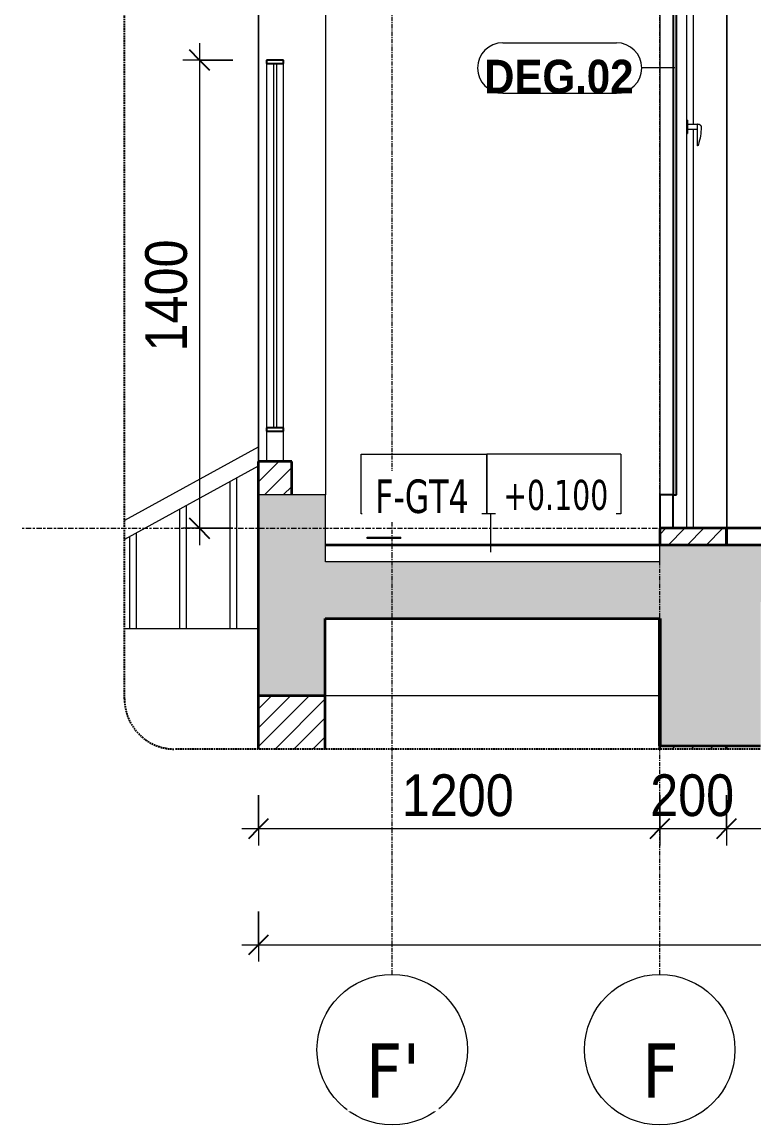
# Model space of a CAD drawing. Header units: millimetres. Extents: x 66631 to 260610, y 416 to 78637.
# Drawn here: x 81693 to 83882, y 416 to 3713 of the extents above; entities that cross this region are included whole.
import ezdxf

# ---------------------------------------------------------------- set-up
doc = ezdxf.new("R2010")
doc.units = ezdxf.units.MM
for name, pattern in [('Centre', [31.75, 6.35, -4.7625, 15.875, -4.7625]), ('Grid Line', [22.225, 12.7, -3.175, 3.175, -3.175]), ('Hidden', [7.14375, 4.7625, -2.38125])]:
    doc.linetypes.add(name, pattern=pattern)
for name, color, linetype, lineweight in [('0-4', 90, 'Continuous', 5), ('A-ANNO-DIMS', 211, 'Continuous', 9), ('A-ANNO-DIMS-50', 211, 'Continuous', 9), ('A-DETL-GENF', 92, 'Continuous', 18), ('A-DETL-GENF-4', 92, 'Hidden', 25), ('A-DETL-GENF-5', 9, 'Continuous', 18), ('A-DETL-MEDM', 33, 'Continuous', 35), ('A-DETL-THIN', 151, 'Continuous', 18), ('A-DOOR', 31, 'Continuous', 18), ('A-DOOR-5', 31, 'Continuous', 25), ('A-DOOR-FRAM', 31, 'Continuous', 25), ('A-DOOR-FRAM-1', 31, 'Continuous', 18), ('A-DOOR-GLAZ', 31, 'Continuous', 25), ('A-DOOR-IDEN', 31, 'Continuous', 9), ('A-FLOR-FNSH-1', 250, 'Continuous', 35), ('A-FLOR-HRAL', 11, 'Continuous', 18), ('A-FLOR-HRAL-1', 7, 'Continuous', 18), ('A-FLOR-HRAL-2', 11, 'Continuous', 25), ('A-FLOR-IDEN', 11, 'Continuous', 9), ('A-FLOR-LEVL-2', 51, 'Centre', 9), ('A-WALL', 113, 'Continuous', 18), ('A-WALL-2', 250, 'Continuous', 35), ('A-WALL-3', 7, 'Continuous', 18), ('A-WALL-PATT-2', 111, 'Continuous', 18), ('M-EQPM', 50, 'Continuous', 18), ('M-EQPM-2', 7, 'Continuous', 18), ('S-BEAM-2', 7, 'Continuous', 18), ('S-BEAM-3', 90, 'Continuous', 50), ('S-COLS', 52, 'Continuous', 18), ('S-GRID-1', 1, 'Grid Line', 9), ('S-GRID-IDEN', 1, 'Continuous', 9)]:
    doc.layers.add(name, color=color, linetype=linetype, lineweight=lineweight)
doc.styles.add('Arial_B_1', font='arialbd.ttf', dxfattribs={"width": 0.9, "height": 100})
doc.styles.add('Tahoma', font='tahoma.ttf', dxfattribs={"width": 0.8, "height": 100})
doc.styles.add('Tahoma_1', font='tahoma.ttf', dxfattribs={"width": 0.8, "height": 90})
doc.styles.add('Tahoma_B', font='tahomabd.ttf', dxfattribs={"height": 162.5})
doc.styles.add('UTM Avo', font='', dxfattribs={"width": 0.9, "height": 125})
doc.styles.get('UTM Avo').set_extended_font_data('UTM Avo')
doc.dimstyles.new('1_Dim_chi_tiet_2_5', dxfattribs={"dimscale": 304.8, "dimtxt": 124.912619, "dimasz": 0.19685, "dimexe": 0.164042, "dimexo": 0.0625, "dimgap": 0.016404, "dimtad": 1, "dimdec": 0, "dimrnd": 5, "dimzin": 0, "dimdsep": 46, "dimtxsty": 'UTM Avo', "dimblk1": 'OBLIQUE', "dimblk2": 'OBLIQUE', "dimsah": 1, "dimcen": 0.09, "dimdle": 0.164042, "dimazin": 0, "dimtfac": 1, "dimtdec": 4, "dimtix": 1, "dimtmove": 0, "dimatfit": 3, "dimfxl": 0.328084, "dimfxlon": 1, "dimtvp": 1, "dimtolj": 1, "dimtzin": 0, "dimarcsym": 2})
pattern_1 = [(45, (87338.21, 15875), (-28.28427, 28.28427), [])]

# ---------------------------------------------------------------- blocks, each defined once
blk = doc.blocks.new('NCV_TKTC_KET CAU_rvt-2-TKCS_CĂN HỘ LOẠI 1B - MẶT CẮT 1')
at = {"layer": 'S-BEAM-2'}
blk.add_line((-45537.4, 1700), (-44537.4, 1700), dxfattribs=at)
at = {"layer": 'S-BEAM-3'}
for p, q in [((-44536.9, 1930), (-44536.9, 1550)), ((-44536.9, 1550), (-44535.3, 1550))]:
    blk.add_line(p, q, dxfattribs=at)
blk = doc.blocks.new('THU NUOC - THU NUOC-455054-TKCS_CĂN HỘ LOẠI 1B - MẶT CẮT 1')
at = {"layer": 'M-EQPM-2'}
for p, q in [((-45412, 5573.2), (-45312, 5573.2)), ((-45412, 5570), (-45412, 5573.2)), ((-45312, 5570), (-45312, 5573.2)), ((-45312, 5570), (-45412, 5570))]:
    blk.add_line(p, q, dxfattribs=at)
blk = doc.blocks.new('NCV_TKTC_TANG 1_rvt-2-TKCS_CĂN HỘ LOẠI 1B - MẶT CẮT 1')
at = {"layer": 'A-FLOR-FNSH-1'}
for p, q in [((-36737.8, 2200), (-44336.9, 2200)), ((-44336.9, 2200), (-44336.9, 2150)), ((-44537.4, 2150), (-45536.9, 2150))]:
    blk.add_line(p, q, dxfattribs=at)
at = {"layer": 'A-WALL-3'}
blk.add_line((-44336.6, 4700), (-44336.6, 2200), dxfattribs=at)
at = {"layer": 'M-EQPM'}
blk.add_blockref('THU NUOC - THU NUOC-455054-TKCS_CĂN HỘ LOẠI 1B - MẶT CẮT 1', (0.4, -3400), dxfattribs=at)
blk = doc.blocks.new('DEG_02-DEG_03 - DEG_02-2500x2400mm-CỬA ĐI 02 CÁNH TRƯỢT-625766-TKCS_CĂN HỘ LOẠI 1B - MẶT CẮT 1')
at = {"layer": 'A-DOOR'}
for p, q in [((-44456.9, 4560), (-44456.9, 2200)), ((-44536.9, 4460), (-44536.9, 2300)), ((-44453.9, 3420), (-44456.9, 3420)), ((-44453.9, 3420), (-44453.9, 3400)), ((-44423.9, 3407), (-44453.9, 3407)), ((-44453.9, 3400), (-44453.9, 3380)), ((-44423.9, 3399.2), (-44423.9, 3408.3)), ((-44423.9, 3345.2), (-44423.9, 3399.2)), ((-44456.9, 3380), (-44453.9, 3380)), ((-44453.9, 3393), (-44423.9, 3393)), ((-44423.9, 3343.7), (-44423.9, 3345.2)), ((-44423.9, 3345.2), (-44423.9, 3343.7))]:
    blk.add_line(p, q, dxfattribs=at)
at = {"layer": 'A-DOOR', "flags": 128}
for points in [[(-44423.9, 3408.7), (-44423.9, 3408.7), (-44423.8, 3408.7), (-44423.8, 3408.7), (-44423.7, 3408.7), (-44423.6, 3408.7), (-44423.6, 3408.7), (-44423.5, 3408.7), (-44423.5, 3408.7), (-44423.4, 3408.7), (-44423.4, 3408.7), (-44423.3, 3408.7), (-44423.2, 3408.7), (-44423.2, 3408.7), (-44423.1, 3408.7), (-44423.1, 3408.7), (-44423, 3408.7), (-44423, 3408.7), (-44422.9, 3408.7), (-44422.9, 3408.7), (-44422.9, 3408.7), (-44422.8, 3408.7), (-44422.8, 3408.7), (-44422.7, 3408.7), (-44422.7, 3408.7), (-44422.7, 3408.7), (-44422.6, 3408.7), (-44422.6, 3408.7), (-44422.6, 3408.7), (-44422.6, 3408.7), (-44422.5, 3408.7), (-44422.5, 3408.7), (-44422.5, 3408.7), (-44422.5, 3408.7), (-44422.5, 3408.7), (-44422.5, 3408.7), (-44422.4, 3408.7), (-44422.4, 3408.7), (-44422.4, 3408.7), (-44422.4, 3408.7)], [(-44422.4, 3408.7), (-44422.4, 3408.7), (-44422.4, 3408.7), (-44422.4, 3408.7), (-44422.5, 3408.7), (-44422.5, 3408.7), (-44422.5, 3408.7), (-44422.5, 3408.7), (-44422.5, 3408.7), (-44422.5, 3408.7), (-44422.6, 3408.7), (-44422.6, 3408.7), (-44422.6, 3408.7), (-44422.6, 3408.7), (-44422.7, 3408.7), (-44422.7, 3408.7), (-44422.7, 3408.7), (-44422.8, 3408.7), (-44422.8, 3408.7), (-44422.8, 3408.7), (-44422.9, 3408.7), (-44422.9, 3408.7), (-44423, 3408.7), (-44423, 3408.7), (-44423.1, 3408.7), (-44423.1, 3408.7), (-44423.2, 3408.7), (-44423.2, 3408.7), (-44423.3, 3408.7), (-44423.3, 3408.7), (-44423.4, 3408.7), (-44423.4, 3408.7), (-44423.5, 3408.7), (-44423.6, 3408.7), (-44423.6, 3408.7), (-44423.7, 3408.7), (-44423.7, 3408.7), (-44423.8, 3408.7), (-44423.9, 3408.7), (-44423.9, 3408.7), (-44423.9, 3408.7)], [(-44422.4, 3408.7), (-44422.1, 3408.7), (-44421.7, 3408.6), (-44421.3, 3408.6), (-44420.9, 3408.5), (-44420.6, 3408.5), (-44420.2, 3408.4), (-44419.8, 3408.3), (-44419.5, 3408.2), (-44419.1, 3408.1), (-44418.8, 3407.9), (-44418.4, 3407.8), (-44418.1, 3407.6), (-44417.7, 3407.4), (-44417.4, 3407.2), (-44417.1, 3407), (-44416.8, 3406.8), (-44416.5, 3406.6), (-44416.2, 3406.3), (-44415.9, 3406.1), (-44415.7, 3405.8), (-44415.4, 3405.5), (-44415.2, 3405.2), (-44414.9, 3404.9), (-44414.7, 3404.6), (-44414.5, 3404.3), (-44414.3, 3404), (-44414.1, 3403.7), (-44413.9, 3403.3), (-44413.8, 3403), (-44413.6, 3402.6), (-44413.5, 3402.3), (-44413.4, 3401.9), (-44413.3, 3401.6), (-44413.2, 3401.2), (-44413.1, 3400.8), (-44413.1, 3400.4), (-44413, 3400.1), (-44413, 3399.7), (-44413, 3399.3), (-44413, 3399.2)], [(-44413, 3399.2), (-44413.1, 3392.6), (-44413.5, 3386), (-44414.2, 3379.5), (-44415.1, 3373), (-44416.3, 3366.5), (-44417.7, 3360.1), (-44419.4, 3353.7), (-44421.3, 3347.4), (-44422.1, 3345.2)], [(-44422.1, 3345.2), (-44422.1, 3345.1), (-44422.2, 3345), (-44422.2, 3345), (-44422.2, 3344.9), (-44422.3, 3344.8), (-44422.3, 3344.7), (-44422.4, 3344.6), (-44422.4, 3344.6), (-44422.5, 3344.5), (-44422.6, 3344.4), (-44422.6, 3344.3), (-44422.7, 3344.3), (-44422.8, 3344.2), (-44422.8, 3344.2), (-44422.9, 3344.1), (-44423, 3344), (-44423.1, 3344), (-44423.1, 3343.9), (-44423.2, 3343.9), (-44423.3, 3343.9), (-44423.4, 3343.8), (-44423.5, 3343.8), (-44423.6, 3343.8), (-44423.7, 3343.7), (-44423.8, 3343.7), (-44423.8, 3343.7), (-44423.9, 3343.7)]]:
    blk.add_lwpolyline(points, dxfattribs=at)
at = {"layer": 'A-DOOR-5'}
for p, q in [((-44496.9, 4560), (-44536.9, 4560)), ((-44536.9, 4560), (-44536.9, 4460)), ((-44496.9, 4460), (-44496.9, 4560)), ((-44536.9, 4460), (-44496.9, 4460)), ((-44496.9, 2300), (-44536.9, 2300)), ((-44536.9, 2300), (-44536.9, 2200)), ((-44496.9, 2200), (-44496.9, 2300)), ((-44536.9, 2200), (-44496.9, 2200))]:
    blk.add_line(p, q, dxfattribs=at)
at = {"layer": 'A-DOOR-FRAM'}
for p, q in [((-44436.9, 4600), (-44536.9, 4600)), ((-44536.9, 4600), (-44536.9, 4560)), ((-44436.9, 4560), (-44436.9, 4600)), ((-44536.9, 4560), (-44436.9, 4560))]:
    blk.add_line(p, q, dxfattribs=at)
at = {"layer": 'A-DOOR-FRAM-1'}
for p, q in [((-44436.9, 4560), (-44436.9, 3407)), ((-44436.9, 3393.1), (-44436.9, 2200))]:
    blk.add_line(p, q, dxfattribs=at)
at = {"layer": 'A-DOOR-GLAZ'}
for p, q in [((-44486.9, 4460), (-44496.9, 4460)), ((-44496.9, 4460), (-44496.9, 2300)), ((-44486.9, 2300), (-44486.9, 4460)), ((-44496.9, 2300), (-44486.9, 2300))]:
    blk.add_line(p, q, dxfattribs=at)
blk = doc.blocks.new('Railing - 20mm-1483599-TKCS_CĂN HỘ LOẠI 1B - MẶT CẮT 1')
at = {"layer": 'A-FLOR-HRAL'}
for p, q in [((-45801.9, 1900), (-45801.9, 2350.3)), ((-45821.9, 1900), (-45821.9, 2339.3))]:
    blk.add_line(p, q, dxfattribs=at)
blk = doc.blocks.new('Railing - 20mm-1483597-TKCS_CĂN HỘ LOẠI 1B - MẶT CẮT 1')
at = {"layer": 'A-FLOR-HRAL'}
for p, q in [((-45971.9, 1900), (-45971.9, 2257.2)), ((-45951.9, 1900), (-45951.9, 2268.1))]:
    blk.add_line(p, q, dxfattribs=at)
blk = doc.blocks.new('Railing - 20mm-V12-TKCS_CĂN HỘ LOẠI 1B - MẶT CẮT 1')
at = {"layer": 'A-FLOR-HRAL'}
for p, q in [((-46101.9, 1900), (-46101.9, 2186)), ((-46121.9, 1900), (-46121.9, 2175))]:
    blk.add_line(p, q, dxfattribs=at)
blk = doc.blocks.new('Railing - Railing-939770-TKCS_CĂN HỘ LOẠI 1B - MẶT CẮT 1')
for name in ['Railing - 20mm-1483599-TKCS_CĂN HỘ LOẠI 1B - MẶT CẮT 1', 'Railing - 20mm-1483597-TKCS_CĂN HỘ LOẠI 1B - MẶT CẮT 1', 'Railing - 20mm-V12-TKCS_CĂN HỘ LOẠI 1B - MẶT CẮT 1']:
    blk.add_blockref(name, (0, 0))
blk = doc.blocks.new('Top Rail Type - Top Rail_Internal_-939780-TKCS_CĂN HỘ LOẠI 1B - MẶT CẮT 1')
at = {"layer": 'A-FLOR-HRAL'}
for p, q in [((-45737.4, 2442.6), (-46137.4, 2223.6)), ((-45737.4, 2385.6), (-46137.4, 2166.6))]:
    blk.add_line(p, q, dxfattribs=at)
blk = doc.blocks.new('Railing - 10mm-V14-TKCS_CĂN HỘ LOẠI 1B - MẶT CẮT 1')
at = {"layer": 'A-FLOR-HRAL'}
for p, q in [((-45682.4, 3590), (-45692.4, 3590)), ((-45692.4, 3590), (-45692.4, 2500)), ((-45682.4, 2500), (-45682.4, 3590)), ((-45692.4, 2500), (-45682.4, 2500))]:
    blk.add_line(p, q, dxfattribs=at)
blk = doc.blocks.new('Railing - 50 x 10mm-V15-TKCS_CĂN HỘ LOẠI 1B - MẶT CẮT 1')
at = {"layer": 'A-FLOR-HRAL'}
for p, q in [((-45712.4, 3590), (-45712.4, 2500)), ((-45662.4, 2500), (-45662.4, 3590)), ((-45712.4, 2490), (-45712.4, 2400)), ((-45662.4, 2400), (-45662.4, 2490))]:
    blk.add_line(p, q, dxfattribs=at)
blk = doc.blocks.new('Railing - Railing-1601291-TKCS_CĂN HỘ LOẠI 1B - MẶT CẮT 1')
at = {"layer": 'A-FLOR-HRAL-2'}
for p, q in [((-45712.4, 3600), (-45712.4, 3590)), ((-45662.4, 3600), (-45712.4, 3600)), ((-45662.4, 3590), (-45662.4, 3600)), ((-45712.4, 3590), (-45662.4, 3590)), ((-45662.4, 2500), (-45712.4, 2500)), ((-45712.4, 2500), (-45712.4, 2490)), ((-45712.4, 2490), (-45662.4, 2490)), ((-45662.4, 2490), (-45662.4, 2500))]:
    blk.add_line(p, q, dxfattribs=at)
for name in ['Railing - 50 x 10mm-V15-TKCS_CĂN HỘ LOẠI 1B - MẶT CẮT 1', 'Railing - 10mm-V14-TKCS_CĂN HỘ LOẠI 1B - MẶT CẮT 1']:
    blk.add_blockref(name, (0, 0))
blk = doc.blocks.new('BORDER VIEW - BORDER VIEW-3685295-TKCS_CĂN HỘ LOẠI 1B - MẶT CẮT 1')
at = {"layer": 'A-DETL-GENF-4'}
for p, q in [((-46137.4, 1690), (-46137.4, 5978.7)), ((-36050.5, 1540), (-45987.4, 1540))]:
    blk.add_line(p, q, dxfattribs=at)
blk.add_arc((-45987.4, 1690), 150, 180, 270, dxfattribs=at)
blk = doc.blocks.new('Grid - M_Grid Head - Circle-353313-TKCS_CĂN HỘ LOẠI 1B - MẶT CẮT 1')
at = {"layer": 'S-GRID-IDEN'}
blk.add_circle((-39236.9, 641.4), 225, dxfattribs=at)
blk = doc.blocks.new('STN_Door Tag - STN_Door Tag-1788670-TKCS_CĂN HỘ LOẠI 1B - MẶT CẮT 1')
at = {"layer": 'A-DOOR-IDEN'}
for p, q in [((-45006.2, 3651.4), (-44666.2, 3651.4)), ((-45006.2, 3500.5), (-44666.2, 3500.5))]:
    blk.add_line(p, q, dxfattribs=at)
for centre, start, end in [((-45006.2, 3576), 90, 270), ((-44666.2, 3576), 270, 90)]:
    blk.add_arc(centre, 75.5, start, end, dxfattribs=at)
blk = doc.blocks.new('DIMBLOCK58-TKCS_CĂN HỘ LOẠI 1B - MẶT CẮT 1')
at = {"layer": 'A-ANNO-DIMS-50', "lineweight": 25}
for p, q in [((82224.1, 3600), (82194.1, 3630)), ((82224.1, 3600), (82254.1, 3570)), ((82224.1, 2200), (82194.1, 2230)), ((82224.1, 2200), (82254.1, 2170))]:
    blk.add_line(p, q, dxfattribs=at)
at = {"layer": 'A-ANNO-DIMS-50'}
for p, q in [((82224.1, 3650), (82224.1, 2150)), ((82324.1, 3600), (82174.1, 3600)), ((82224.1, 3600), (82324.1, 3600)), ((82324.1, 2200), (82174.1, 2200)), ((82224.1, 2200), (82324.1, 2200))]:
    blk.add_line(p, q, dxfattribs=at)
at = {"layer": 'A-ANNO-DIMS-50', "color": 0, "insert": (82061.7, 2728.8), "char_height": 125, "width": 410.824, "attachment_point": 1, "rotation": 90, "line_spacing_factor": 1.110334, "style": 'UTM Avo'}
blk.add_mtext('1400', dxfattribs=at)
blk = doc.blocks.new('_Oblique')
at = {"color": 0, "linetype": 'ByBlock', "lineweight": -2}
blk.add_line((-0.5, -0.5), (0.5, 0.5), dxfattribs=at)
blk = doc.blocks.new('DIMBLOCK61-TKCS_CĂN HỘ LOẠI 1B - MẶT CẮT 1')
at = {"layer": 'A-ANNO-DIMS-50'}
for p, q in [((82400.5, 1402.2), (82400.5, 1252.2)), ((82400.5, 1302.2), (82400.5, 1402.2)), ((83600.5, 1402.2), (83600.5, 1252.2)), ((83600.5, 1302.2), (83600.5, 1402.2)), ((82350.5, 1302.2), (83600.5, 1302.2))]:
    blk.add_line(p, q, dxfattribs=at)
at = {"layer": 'A-ANNO-DIMS-50', "lineweight": 25}
for p, q in [((82400.5, 1302.2), (82430.5, 1332.2)), ((83600.5, 1302.2), (83630.5, 1332.2)), ((82400.5, 1302.2), (82370.5, 1272.2)), ((83600.5, 1302.2), (83570.5, 1272.2))]:
    blk.add_line(p, q, dxfattribs=at)
at = {"layer": 'A-ANNO-DIMS-50', "color": 0, "insert": (82829.3, 1464.6), "char_height": 125, "width": 410.824, "attachment_point": 1, "line_spacing_factor": 1.110334, "style": 'UTM Avo'}
blk.add_mtext('1200', dxfattribs=at)
blk = doc.blocks.new('DIMBLOCK62-TKCS_CĂN HỘ LOẠI 1B - MẶT CẮT 1')
at = {"layer": 'A-ANNO-DIMS-50'}
for p, q in [((83600.5, 1402.2), (83600.5, 1252.2)), ((83600.5, 1302.2), (83600.5, 1402.2)), ((83800.5, 1402.2), (83800.5, 1252.2)), ((83800.5, 1302.2), (83800.5, 1402.2)), ((83600.5, 1302.2), (83800.5, 1302.2))]:
    blk.add_line(p, q, dxfattribs=at)
at = {"layer": 'A-ANNO-DIMS-50', "lineweight": 25}
for p, q in [((83600.5, 1302.2), (83630.5, 1332.2)), ((83800.5, 1302.2), (83830.5, 1332.2)), ((83600.5, 1302.2), (83570.5, 1272.2)), ((83800.5, 1302.2), (83770.5, 1272.2))]:
    blk.add_line(p, q, dxfattribs=at)
at = {"layer": 'A-ANNO-DIMS-50', "color": 0, "insert": (83572.1, 1464.6), "char_height": 125, "width": 308.118, "attachment_point": 1, "line_spacing_factor": 1.110334, "style": 'UTM Avo'}
blk.add_mtext('200', dxfattribs=at)
blk = doc.blocks.new('DIMBLOCK63-TKCS_CĂN HỘ LOẠI 1B - MẶT CẮT 1')
at = {"layer": 'A-ANNO-DIMS-50'}
for p, q in [((83800.5, 1402.2), (83800.5, 1252.2)), ((83800.5, 1302.2), (83800.5, 1402.2)), ((91399.6, 1402.2), (91399.6, 1252.2)), ((91399.6, 1302.2), (91399.6, 1402.2)), ((83800.5, 1302.2), (91399.6, 1302.2))]:
    blk.add_line(p, q, dxfattribs=at)
at = {"layer": 'A-ANNO-DIMS-50', "lineweight": 25}
for p, q in [((83800.5, 1302.2), (83830.5, 1332.2)), ((91399.6, 1302.2), (91429.6, 1332.2)), ((83800.5, 1302.2), (83770.5, 1272.2)), ((91399.6, 1302.2), (91369.6, 1272.2))]:
    blk.add_line(p, q, dxfattribs=at)
at = {"layer": 'A-ANNO-DIMS-50', "color": 0, "insert": (87428.9, 1464.6), "char_height": 125, "width": 410.824, "attachment_point": 1, "line_spacing_factor": 1.110334, "style": 'UTM Avo'}
blk.add_mtext('7600', dxfattribs=at)
blk = doc.blocks.new('DIMBLOCK65-TKCS_CĂN HỘ LOẠI 1B - MẶT CẮT 1')
at = {"layer": 'A-ANNO-DIMS-50'}
for p, q in [((82400.5, 1054.8), (82400.5, 904.8)), ((82400.5, 954.8), (82400.5, 1054.8)), ((91599.6, 1054.8), (91599.6, 904.8)), ((91599.6, 954.8), (91599.6, 1054.8)), ((82350.5, 954.8), (91649.6, 954.8))]:
    blk.add_line(p, q, dxfattribs=at)
at = {"layer": 'A-ANNO-DIMS-50', "lineweight": 25}
for p, q in [((82400.5, 954.8), (82430.5, 984.8)), ((91599.6, 954.8), (91629.6, 984.8)), ((82400.5, 954.8), (82370.5, 924.8)), ((91599.6, 954.8), (91569.6, 924.8))]:
    blk.add_line(p, q, dxfattribs=at)
at = {"layer": 'A-ANNO-DIMS-50', "color": 0, "insert": (86828.9, 1117.2), "char_height": 125, "width": 410.824, "attachment_point": 1, "line_spacing_factor": 1.110334, "style": 'UTM Avo'}
blk.add_mtext('9200', dxfattribs=at)
blk = doc.blocks.new('TAG SAN - TTG - TAG FFL-4075299-TKCS_CĂN HỘ LOẠI 1B - MẶT CẮT 1')
at = {"layer": 'A-FLOR-IDEN'}
for p, q in [((-45429.6, 2243.3), (-45429.6, 2422.1)), ((-45429.6, 2422.1), (-45053.6, 2422.1)), ((-45053.6, 2422.1), (-45053.6, 2243.3)), ((-44653.6, 2422.1), (-45053.6, 2422.1)), ((-45053.6, 2243.3), (-45053.6, 2422.1)), ((-44653.6, 2422.1), (-44653.6, 2243.3)), ((-45053.6, 2243.3), (-45429.6, 2243.3)), ((-44653.6, 2243.3), (-45053.6, 2243.3))]:
    blk.add_line(p, q, dxfattribs=at)

msp = doc.modelspace()

# ---------------------------------------------------------------- hatches: boundary and pattern name
at = {"layer": 'A-DETL-GENF-5'}
h = msp.add_hatch(dxfattribs=at)
h.set_pattern_fill('FP_5', color=256, style=0, pattern_type=2)
h.set_pattern_definition([(50, (87338.2, 15875), (364.368, -31.878), [38.1, -419.1]), (355, (87338.2, 15875), (-70.486, 382.113), [30.48, -335.28]), (100.451, (87368.57, 15872.34), (293.885, 350.233), [32.38, -356.18]), (46.184, (87338.2, 15976.6), (542.158, -84.086), [57.15, -628.65]), (96.636, (87383.4, 15969.6), (474.805, 494.855), [48.57, -534.27]), (351.184, (87338.2, 15976.6), (474.81, 494.85), [45.72, -502.92]), (21, (87389, 15951.2), (303.2285, -204.5305), [38.1, -419.1]), (326, (87389, 15951.2), (123.604, 368.376), [30.48, -335.28]), (71.451, (87414.28, 15934.16), (426.834, 163.843), [32.38, -356.18]), (37.5, (87338.21, 15875), (6.1766, 169.1102), [3.353, -327.863, 3.353, -337.007, -336.55]), (37.5, (87338.21, 15875), (6.1766, 169.1102), [-671.576, 3.353, -333.197]), (7.5, (87338.21, 15875), (133.6389, 200.3615), [3.353, -190.703, 3.353, -320.243, -128.27]), (7.5, (87338.21, 15875), (133.6389, 200.3615), [-517.652, 3.353, -124.917]), (327.5, (87224.93, 15875), (271.1818, -11.4584), [3.353, -123.647, 3.353, -392.887, -525.78]), (327.5, (87224.93, 15875), (271.1818, -11.4584), [-523.24, 3.353, -522.427]), (317.5, (87174.13, 15875), (296.2585, 50.853), [3.353, -161.747, 3.353, -259.791, -373.38]), (317.5, (87174.13, 15875), (296.2585, 50.853), [-428.244, 3.353, -370.027]), (45, (87338.21, 15875), (-125.7236, 125.7236), []), (45, (87338.21, 16065.5), (-125.7236, 125.7236), [])])
h.paths.add_polyline_path([(83800.8, 1550), (83902.1, 1550), (83902.1, 1980), (87901.8, 1980), (87901.8, 1550), (88201.8, 1550), (88201.8, 1980), (92236.9, 1980), (92236.9, 2150), (83600, 2150), (83600, 2100), (82600.5, 2100), (82600, 2300), (82400, 2300), (82400, 1700), (82600, 1700), (82600.5, 1930), (83602.1, 1930), (83602.1, 1550), (83800, 1550)])
at = {"layer": 'A-WALL-PATT-2'}
h = msp.add_hatch(dxfattribs=at)
h.set_pattern_fill('FP_4', color=256, style=0, pattern_type=2)
h.set_pattern_definition(pattern_1)
h.paths.add_polyline_path([(83600.5, 2150), (83800.5, 2150), (83800.5, 2200), (83600.5, 2200)])
h.paths.add_polyline_path([(83600.5, 4600), (83800.5, 4600), (83800.5, 4950), (83600.5, 4950)])
h = msp.add_hatch(dxfattribs=at)
h.set_pattern_fill('FP_4', color=256, style=0, pattern_type=2)
h.set_pattern_definition(pattern_1)
h.paths.add_polyline_path([(82409.7, 2300), (82500, 2300), (82500, 2400), (82400, 2400), (82400.5, 2300)])
h = msp.add_hatch(dxfattribs=at)
h.set_pattern_fill('FP_4', color=256, style=0, pattern_type=2)
h.set_pattern_definition(pattern_1)
h.paths.add_polyline_path([(83600.5, 1540), (83800, 1540), (83800, 1550), (83602.1, 1550), (83602.1, 1930), (83600, 1930), (83600, 1540)])
h = msp.add_hatch(dxfattribs=at)
h.set_pattern_fill('FP_4', color=256, style=0, pattern_type=2)
h.set_pattern_definition(pattern_1)
h.paths.add_polyline_path([(82600, 1540), (82600, 1700), (82400, 1700), (82400, 1540)])

# ---------------------------------------------------------------- linework, layer by layer
at = {"layer": 'A-DETL-MEDM'}
for p, q in [((82400, 2300), (82400, 1700)), ((92236.9, 2150), (83600, 2150)), ((82600, 1700), (82600, 1930)), ((82600, 1930), (83602.1, 1930)), ((83602.1, 1930), (83602.1, 1550)), ((82400, 1700), (82600, 1700)), ((83602.1, 1550), (83902.1, 1550))]:
    msp.add_line(p, q, dxfattribs=at)
at = {"layer": 'A-DETL-THIN'}
for p, q in [((82600.5, 2300), (82400, 2300)), ((82600.5, 2100), (82600.5, 2300)), ((83600, 2150), (83600, 2100)), ((83600, 2100), (82600.5, 2100))]:
    msp.add_line(p, q, dxfattribs=at)
at = {"layer": 'A-DOOR-IDEN'}
msp.add_line((83645.7, 3576.5), (83546.7, 3576.5), dxfattribs=at)
at = {"layer": 'A-FLOR-IDEN'}
msp.add_line((83095.8, 2128.5), (83095.8, 2243.3), dxfattribs=at)
at = {"layer": 'A-FLOR-LEVL-2'}
msp.add_line((81693.5, 2200), (92944.8, 2200), dxfattribs=at)
at = {"layer": 'A-WALL'}
for p, q in [((82600.5, 5330), (82600.5, 2300)), ((82400, 5100), (82400, 2400)), ((82400.5, 2400), (82400.5, 5100)), ((83800.5, 4600), (83800.5, 2200)), ((82400, 1900), (82000, 1900))]:
    msp.add_line(p, q, dxfattribs=at)
at = {"layer": 'A-WALL-2'}
for p, q in [((82500, 2400), (82400, 2400)), ((82400, 2400), (82400, 2300)), ((82500, 2300), (82500, 2400)), ((83800.5, 2200), (83600.5, 2200)), ((83600.5, 2200), (83600.5, 2150)), ((83800.5, 2150), (83800.5, 2200)), ((83600, 1930), (83600, 1540)), ((82400, 1700), (82400, 1540)), ((82600, 1540), (82600, 1700)), ((83800, 1540), (83800, 1550))]:
    msp.add_line(p, q, dxfattribs=at)
at = {"layer": 'S-COLS'}
for p, q in [((82600.5, 5330), (82600.5, 2300)), ((82400.5, 5100), (82400.5, 2400))]:
    msp.add_line(p, q, dxfattribs=at)
at = {"layer": 'S-GRID-1'}
for p, q in [((82800.5, 2116.4), (82800.5, 5371.1)), ((83600.5, 2116.4), (83600.5, 5371.1)), ((82800.5, 866.4), (82800.5, 2116.4)), ((83600.5, 866.4), (83600.5, 2116.4))]:
    msp.add_line(p, q, dxfattribs=at)

# ---------------------------------------------------------------- block references
at = {"layer": '0-4'}
for name in ['NCV_TKTC_KET CAU_rvt-2-TKCS_CĂN HỘ LOẠI 1B - MẶT CẮT 1', 'NCV_TKTC_TANG 1_rvt-2-TKCS_CĂN HỘ LOẠI 1B - MẶT CẮT 1']:
    msp.add_blockref(name, (128137.4, 0), dxfattribs=at)
at = {"layer": 'A-DETL-GENF'}
msp.add_blockref('BORDER VIEW - BORDER VIEW-3685295-TKCS_CĂN HỘ LOẠI 1B - MẶT CẮT 1', (128137.4, 0), dxfattribs=at)
at = {"layer": 'A-DOOR'}
msp.add_blockref('DEG_02-DEG_03 - DEG_02-2500x2400mm-CỬA ĐI 02 CÁNH TRƯỢT-625766-TKCS_CĂN HỘ LOẠI 1B - MẶT CẮT 1', (128137.4, 0), dxfattribs=at)
at = {"layer": 'A-DOOR-IDEN'}
msp.add_blockref('STN_Door Tag - STN_Door Tag-1788670-TKCS_CĂN HỘ LOẠI 1B - MẶT CẮT 1', (128137.4, 0), dxfattribs=at)
at = {"layer": 'A-FLOR-HRAL'}
for name in ['Railing - Railing-1601291-TKCS_CĂN HỘ LOẠI 1B - MẶT CẮT 1', 'Top Rail Type - Top Rail_Internal_-939780-TKCS_CĂN HỘ LOẠI 1B - MẶT CẮT 1']:
    msp.add_blockref(name, (128137.4, 0), dxfattribs=at)
at = {"layer": 'A-FLOR-HRAL-1'}
msp.add_blockref('Railing - Railing-939770-TKCS_CĂN HỘ LOẠI 1B - MẶT CẮT 1', (128137.4, 0), dxfattribs=at)
at = {"layer": 'A-FLOR-IDEN'}
msp.add_blockref('TAG SAN - TTG - TAG FFL-4075299-TKCS_CĂN HỘ LOẠI 1B - MẶT CẮT 1', (128137.4, 0), dxfattribs=at)
at = {"layer": 'S-GRID-IDEN'}
for p in [(122037.4, 0), (122837.4, 0)]:
    msp.add_blockref('Grid - M_Grid Head - Circle-353313-TKCS_CĂN HỘ LOẠI 1B - MẶT CẮT 1', p, dxfattribs=at)

# ---------------------------------------------------------------- texts
at = {"layer": 'A-DOOR-IDEN', "insert": (83298.7, 3550), "char_height": 100, "width": 458.55, "attachment_point": 5, "line_spacing_factor": 0.936439, "style": 'Arial_B_1'}
msp.add_mtext('\\pt2.25,4.5,6.75,9,11.25,13.5,15.75,18,20.25,22.5,24.75,27,29.25,31.5,33.75,36,38.25,40.5,42.75,45,47.25,49.5,51.75,54,56.25,58.5,60.75,63,65.25,67.5,69.75,72;DEG.02', dxfattribs=at)

# ---------------------------------------------------------------- dimensions: what is measured, and where the dimension line sits
at = {"layer": 'A-ANNO-DIMS'}
dim = msp.add_linear_dim(base=(82224.1, 2200), p1=(82324.1, 3600), p2=(82324.1, 2200), angle=90, dimstyle='1_Dim_chi_tiet_2_5', override={"dimpost": '<>', "dimfxl": 1400}, dxfattribs=at)
dim.commit()
dim.dimension.update_dxf_attribs({"geometry": 'DIMBLOCK58-TKCS_CĂN HỘ LOẠI 1B - MẶT CẮT 1', "text_midpoint": (82154.4, 2900)})
for base, p1, p2, override, picture, middle in [((83600.5, 1302.2), (82400.5, 1402.2), (83600.5, 1402.2), {"dimpost": '<>', "dimfxl": 1200}, 'DIMBLOCK61-TKCS_CĂN HỘ LOẠI 1B - MẶT CẮT 1', (83000.5, 1371.9)), ((83800.5, 1302.2), (83600.5, 1402.2), (83800.5, 1402.2), {"dimpost": '<>', "dimfxl": 200}, 'DIMBLOCK62-TKCS_CĂN HỘ LOẠI 1B - MẶT CẮT 1', (83700.5, 1371.9)), ((91399.6, 1302.2), (83800.5, 1402.2), (91399.6, 1402.2), {"dimpost": '<>', "dimfxl": 7599.146355}, 'DIMBLOCK63-TKCS_CĂN HỘ LOẠI 1B - MẶT CẮT 1', (87600, 1371.9)), ((91599.6, 954.8), (82400.5, 1054.8), (91599.6, 1054.8), {"dimpost": '<>', "dimfxl": 9199.146355}, 'DIMBLOCK65-TKCS_CĂN HỘ LOẠI 1B - MẶT CẮT 1', (87000, 1024.5))]:
    dim = msp.add_linear_dim(base=base, p1=p1, p2=p2, dimstyle='1_Dim_chi_tiet_2_5', override=override, dxfattribs=at)
    dim.commit()
    dim.dimension.update_dxf_attribs({"geometry": picture, "text_midpoint": middle})

# ---------------------------------------------------------------- next in the draw order: texts
at = {"layer": 'A-FLOR-IDEN', "attachment_point": 5, "line_spacing_factor": 0.996129, "bg_fill": 3, "box_fill_scale": 1.25, "bg_fill_color": 256, "bg_fill_true_color": 13158600, "bg_fill_transparency": 0}
for s, insert, char_height, width, style in [('\\pt4,8,12,16,20,24,28,32,36,40,44,48,52,56,60,64,68,72,76,80,84,88,92,96,100,104,108,112,116,120,124,128;F-GT4', (82889.4, 2295), 100, 306.8, 'Tahoma'), ('\\pt3.9996,8.0001,11.9997,16.0002,19.9998,24.0003,27.9999,32.0004,36,39.9996,44.0001,47.9997,52.0002,55.9998,60.0003,63.9999,68.0004,72,75.9996,80.0001,83.9997,88.0002,91.9998,96.0003,99.9999,104.0004,108,111.9996,116.0001,119.9997,124.0002,127.9998;+0.100', (83289.6, 2299.1), 90, 314.8, 'Tahoma_1')]:
    msp.add_mtext(s, dxfattribs=dict(at, insert=insert, char_height=char_height, width=width, style=style))
at = {"layer": 'S-GRID-IDEN', "char_height": 162.5, "attachment_point": 5, "line_spacing_factor": 0.996129, "style": 'Tahoma_B', "bg_fill": 3, "box_fill_scale": 1.25, "bg_fill_color": 256, "bg_fill_true_color": 13158600, "bg_fill_transparency": 0}
for s, insert, width in [("\\pt634.99962,1269.99925,1905.0005,2540.00013,3174.99975,3809.99937,4445.00062,5080.00025,5714.99987,6349.9995,6985.00075,7620.00037,8255,8889.99962,9524.99925,10160.0005,10795.00013,11429.99975,12064.99938,12700.00063,13335.00025,13969.99988,14604.9995,15240.00075,15875.00038,16510,17144.99963,17779.99925,18415.0005,19050.00013,19684.99975,20319.99938;F'", (82802.6, 579), 192), ('\\pt634.99962,1269.99925,1905.0005,2540.00013,3174.99975,3809.99937,4445.00062,5080.00025,5714.99987,6349.9995,6985.00075,7620.00037,8255,8889.99962,9524.99925,10160.0005,10795.00013,11429.99975,12064.99938,12700.00063,13335.00025,13969.99988,14604.9995,15240.00075,15875.00038,16510,17144.99963,17779.99925,18415.0005,19050.00013,19684.99975,20319.99938;F', (83602.6, 579), 132.5)]:
    msp.add_mtext(s, dxfattribs=dict(at, insert=insert, width=width))

doc.saveas('drawing.dxf')
